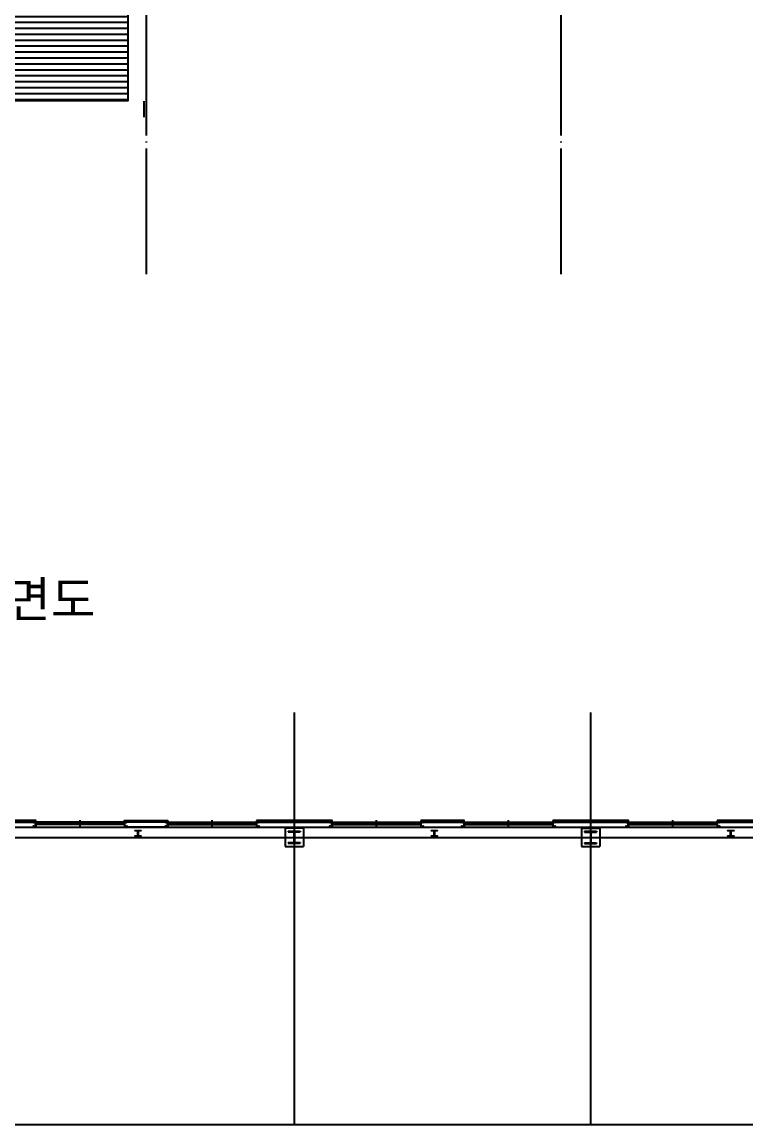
# Model space of a CAD drawing. Header units: millimetres. Extents: x -158894 to 483100, y 4200 to 114600.
# Drawn here: x 73315 to 97742, y 4200 to 41408 of the extents above; entities that cross this region are included whole.
import ezdxf
from ezdxf.enums import TextEntityAlignment as Align
from ezdxf.xclip import XClip

# ---------------------------------------------------------------- set-up
doc = ezdxf.new("R2010")
doc.units = ezdxf.units.MM
doc.header["$LTSCALE"] = 200
doc.header["$XCLIPFRAME"] = 0
doc.linetypes.add('CEN-GAUN', pattern=[32.2, 30, -1, 0.2, -1])
doc.linetypes.add('CENTER', pattern=[50.8, 31.75, -6.35, 6.35, -6.35])
doc.layers.get('DEFPOINTS').update_dxf_attribs({"color": 137})
doc.layers.add('1.설비검토', color=3, linetype='Continuous', plot=False)
for name, color, linetype in [('CEN', 15, 'CEN-GAUN'), ('ETC', 8, 'Continuous'), ('HAT', 8, 'Continuous'), ('단면선', 252, 'Continuous'), ('입면선', 252, 'Continuous'), ('중심선', 252, 'CENTER')]:
    doc.layers.add(name, color=color, linetype=linetype)
doc.styles.add('스타일1', font='malgun.ttf')

# ---------------------------------------------------------------- blocks, each defined once
blk = doc.blocks.new('I-Center 1층 평면도')
at = {"layer": '단면선', "ltscale": 100}
for p, q in [((-30202, 216), (-30202, 188)), ((-30202, 216), (-29797, 216)), ((-30202, 188), (-30031, 188)), ((-30009, 166), (-30009, -148)), ((-29991, 166), (-29991, -148)), ((-29969, 188), (-29797, 188)), ((-29797, 216), (-29797, 188)), ((-20202, 207), (-20202, 179)), ((-20202, 207), (-19797, 207)), ((-20202, 179), (-20031, 179)), ((-20009, 157), (-20009, -157)), ((-19991, 157), (-19991, -157)), ((-19969, 179), (-19797, 179)), ((-19797, 207), (-19797, 179)), ((-30202, -170), (-30202, -198)), ((-30202, -170), (-30031, -170)), ((-30202, -198), (-29797, -198)), ((-29969, -170), (-29797, -170)), ((-29797, -170), (-29797, -198)), ((-20202, -179), (-20202, -207)), ((-20202, -179), (-20031, -179)), ((-20202, -207), (-19797, -207)), ((-19969, -179), (-19797, -179)), ((-19797, -179), (-19797, -207))]:
    blk.add_line(p, q, dxfattribs=at)
for points in [[(-35289, 226), (-35372, 226), (-35372, 238), (-35172, 238), (-35172, 226), (-35255, 226, 0.414214), (-35268, 213), (-35268, 63, 0.414214), (-35255, 50), (-35172, 50), (-35172, 38), (-35372, 38), (-35372, 50), (-35289, 50, 0.414214), (-35276, 63), (-35276, 213, 0.414214)], [(-25289, 226), (-25372, 226), (-25372, 238), (-25172, 238), (-25172, 226), (-25255, 226, 0.414214), (-25268, 213), (-25268, 63, 0.414214), (-25255, 50), (-25172, 50), (-25172, 38), (-25372, 38), (-25372, 50), (-25289, 50, 0.414214), (-25276, 63), (-25276, 213, 0.414214)], [(-15289, 226), (-15372, 226), (-15372, 238), (-15172, 238), (-15172, 226), (-15255, 226, 0.414214), (-15268, 213), (-15268, 63, 0.414214), (-15255, 50), (-15172, 50), (-15172, 38), (-15372, 38), (-15372, 50), (-15289, 50, 0.414214), (-15276, 63), (-15276, 213, 0.414214)]]:
    blk.add_lwpolyline(points, format="xyb", close=True, dxfattribs=at)
for centre, start, end in [((-30031, 166), 0, 90), ((-29969, 166), 90, 180), ((-20031, 157), 0, 90), ((-19969, 157), 90, 180), ((-30031, -148), 270, 0), ((-29969, -148), 180, 270), ((-20031, -157), 270, 0), ((-19969, -157), 180, 270)]:
    blk.add_arc(centre, 22, start, end, dxfattribs=at)
at = {"layer": '입면선', "ltscale": 200}
for p, q in [((-38725, 520), (-38725, 440)), ((-35725, 520), (-38725, 520)), ((-35725, 440), (-38725, 440)), ((-38695, 520), (-38695, 440)), ((-35755, 480), (-38695, 480)), ((-37175, 460), (-38695, 460)), ((-35755, 500), (-37275, 500)), ((-37275, 480), (-37275, 500)), ((-37175, 460), (-37175, 480)), ((-35755, 520), (-35755, 440)), ((-35725, 520), (-35725, 440)), ((-34269, 520), (-34269, 440)), ((-34269, 520), (-31269, 520)), ((-34269, 440), (-31269, 440)), ((-34239, 520), (-34239, 440)), ((-34239, 500), (-32719, 500)), ((-34239, 480), (-31299, 480)), ((-32819, 460), (-32819, 480)), ((-32819, 460), (-31299, 460)), ((-32719, 480), (-32719, 500)), ((-31299, 520), (-31299, 440)), ((-31269, 520), (-31269, 440)), ((-28725, 520), (-28725, 440)), ((-28725, 520), (-25725, 520)), ((-28725, 440), (-25725, 440)), ((-28695, 520), (-28695, 440)), ((-28695, 500), (-27175, 500)), ((-28695, 480), (-25755, 480)), ((-27275, 460), (-27275, 480)), ((-27275, 460), (-25755, 460)), ((-27175, 480), (-27175, 500)), ((-25755, 520), (-25755, 440)), ((-25725, 520), (-25725, 440)), ((-24269, 520), (-24269, 440)), ((-24269, 520), (-21269, 520)), ((-24269, 440), (-21269, 440)), ((-24239, 520), (-24239, 440)), ((-24239, 500), (-22719, 500)), ((-24239, 480), (-21299, 480)), ((-22819, 460), (-22819, 480)), ((-22819, 460), (-21299, 460)), ((-22719, 480), (-22719, 500)), ((-21299, 520), (-21299, 440)), ((-21269, 520), (-21269, 440)), ((-18725, 520), (-18725, 440)), ((-18725, 520), (-15725, 520)), ((-18725, 440), (-15725, 440)), ((-18695, 520), (-18695, 440)), ((-18695, 500), (-17175, 500)), ((-18695, 480), (-15755, 480)), ((-17275, 460), (-17275, 480)), ((-17275, 460), (-15755, 460)), ((-17175, 480), (-17175, 500)), ((-15755, 520), (-15755, 440)), ((-15725, 520), (-15725, 440)), ((-34269, 350), (-35725, 350)), ((-30310, 319), (-29690, 319)), ((-30310, 319), (-30310, -301)), ((-29690, 319), (-29690, -301)), ((-20310, 310), (-19690, 310)), ((-20310, 310), (-20310, -310)), ((-19690, 310), (-19690, -310)), ((-30310, -301), (-29690, -301)), ((-20310, -310), (-19690, -310))]:
    blk.add_line(p, q, dxfattribs=at)
at = {"layer": '입면선'}
blk.add_line((-100350, 350), (350, 350), dxfattribs=at)
at = {"layer": '입면선', "ltscale": 200}
for points in [[(-51275, 570), (-51275, 520), (-38725, 520), (-38725, 570)], [(-38800, 495), (-38800, 520), (-38725, 520), (-38725, 370), (-38800, 370), (-38800, 395), (-38797, 395), (-38797, 373), (-38728, 373), (-38728, 517), (-38797, 517), (-38797, 495)], [(-34269, 570), (-34269, 520), (-35725, 520), (-35725, 570)], [(-35650, 495), (-35650, 520), (-35725, 520), (-35725, 370), (-35650, 370), (-35650, 395), (-35653, 395), (-35653, 373), (-35722, 373), (-35722, 517), (-35653, 517), (-35653, 495)], [(-34344, 495), (-34344, 520), (-34269, 520), (-34269, 370), (-34344, 370), (-34344, 395), (-34341, 395), (-34341, 373), (-34272, 373), (-34272, 517), (-34341, 517), (-34341, 495)], [(-31269, 570), (-31269, 520), (-28725, 520), (-28725, 570)], [(-31194, 495), (-31194, 520), (-31269, 520), (-31269, 370), (-31194, 370), (-31194, 395), (-31197, 395), (-31197, 373), (-31266, 373), (-31266, 517), (-31197, 517), (-31197, 495)], [(-28800, 495), (-28800, 520), (-28725, 520), (-28725, 370), (-28800, 370), (-28800, 395), (-28797, 395), (-28797, 373), (-28728, 373), (-28728, 517), (-28797, 517), (-28797, 495)], [(-25725, 570), (-25725, 520), (-24269, 520), (-24269, 570)], [(-25650, 495), (-25650, 520), (-25725, 520), (-25725, 370), (-25650, 370), (-25650, 395), (-25653, 395), (-25653, 373), (-25722, 373), (-25722, 517), (-25653, 517), (-25653, 495)], [(-24344, 495), (-24344, 520), (-24269, 520), (-24269, 370), (-24344, 370), (-24344, 395), (-24341, 395), (-24341, 373), (-24272, 373), (-24272, 517), (-24341, 517), (-24341, 495)], [(-21269, 570), (-21269, 520), (-18725, 520), (-18725, 570)], [(-21194, 495), (-21194, 520), (-21269, 520), (-21269, 370), (-21194, 370), (-21194, 395), (-21197, 395), (-21197, 373), (-21266, 373), (-21266, 517), (-21197, 517), (-21197, 495)], [(-18800, 495), (-18800, 520), (-18725, 520), (-18725, 370), (-18800, 370), (-18800, 395), (-18797, 395), (-18797, 373), (-18728, 373), (-18728, 517), (-18797, 517), (-18797, 495)], [(-15725, 570), (-15725, 520), (-14269, 520), (-14269, 570)], [(-15650, 495), (-15650, 520), (-15725, 520), (-15725, 370), (-15650, 370), (-15650, 395), (-15653, 395), (-15653, 373), (-15722, 373), (-15722, 517), (-15653, 517), (-15653, 495)]]:
    blk.add_lwpolyline(points, close=True, dxfattribs=at)
at = {"layer": '중심선', "ltscale": 200}
for p, q in [((-30000, 4213), (-30000, -71576)), ((-20000, 4213), (-20000, -71576)), ((-37225, 311), (-37225, 586)), ((-32769, 311), (-32769, 586)), ((-27225, 311), (-27225, 586)), ((-22769, 311), (-22769, 586)), ((-17225, 311), (-17225, 586)), ((-109508, 0), (9087, 0))]:
    blk.add_line(p, q, dxfattribs=at)

msp = doc.modelspace()

# ---------------------------------------------------------------- hatches: boundary and pattern name
at = {"layer": 'HAT'}
h = msp.add_hatch(dxfattribs=at)
h.set_pattern_fill('_USER', color=256, scale=200, pattern_type=0)
h.set_pattern_definition([(0, (24000, -2e-11), (0, 200), [])])
h.paths.add_polyline_path([(72900, 38765), (76900, 38765), (76900, 42465), (72900, 42465)])

# ---------------------------------------------------------------- linework, layer by layer
at = {"layer": 'CEN'}
for p, q in [((77500, 95100), (77500, 32900)), ((91500, 95100), (91500, 32900))]:
    msp.add_line(p, q, dxfattribs=at)
at = {"layer": 'DEFPOINTS'}
msp.add_lwpolyline([(9300, 114600), (146700, 114600), (146700, 4200), (9300, 4200)], close=True, dxfattribs=at)
at = {"layer": 'ETC'}
msp.add_line((77426.3, 38736), (77426.3, 38202.4), dxfattribs=at)
at = {"layer": 'HAT'}
msp.add_lwpolyline([(72900, 38765), (76900, 38765), (76900, 42465), (72900, 42465)], close=True, dxfattribs=at)

# ---------------------------------------------------------------- block references
at = {"layer": 'DEFPOINTS'}
ref = msp.add_blockref('I-Center 1층 평면도', (112500, 13900), dxfattribs=at)
XClip(ref).set_block_clipping_path([(-103200.0000000001, -9700.0000000002), (34199.9999999998, 100700)])

# ---------------------------------------------------------------- texts
at = {"layer": '1.설비검토', "color": 2, "style": '스타일1'}
msp.add_text('지상 1층 환기계획 평면도', height=1200, dxfattribs=at).set_placement((58619.2, 21928.3), align=Align.MIDDLE_LEFT)

doc.saveas('drawing.dxf')
